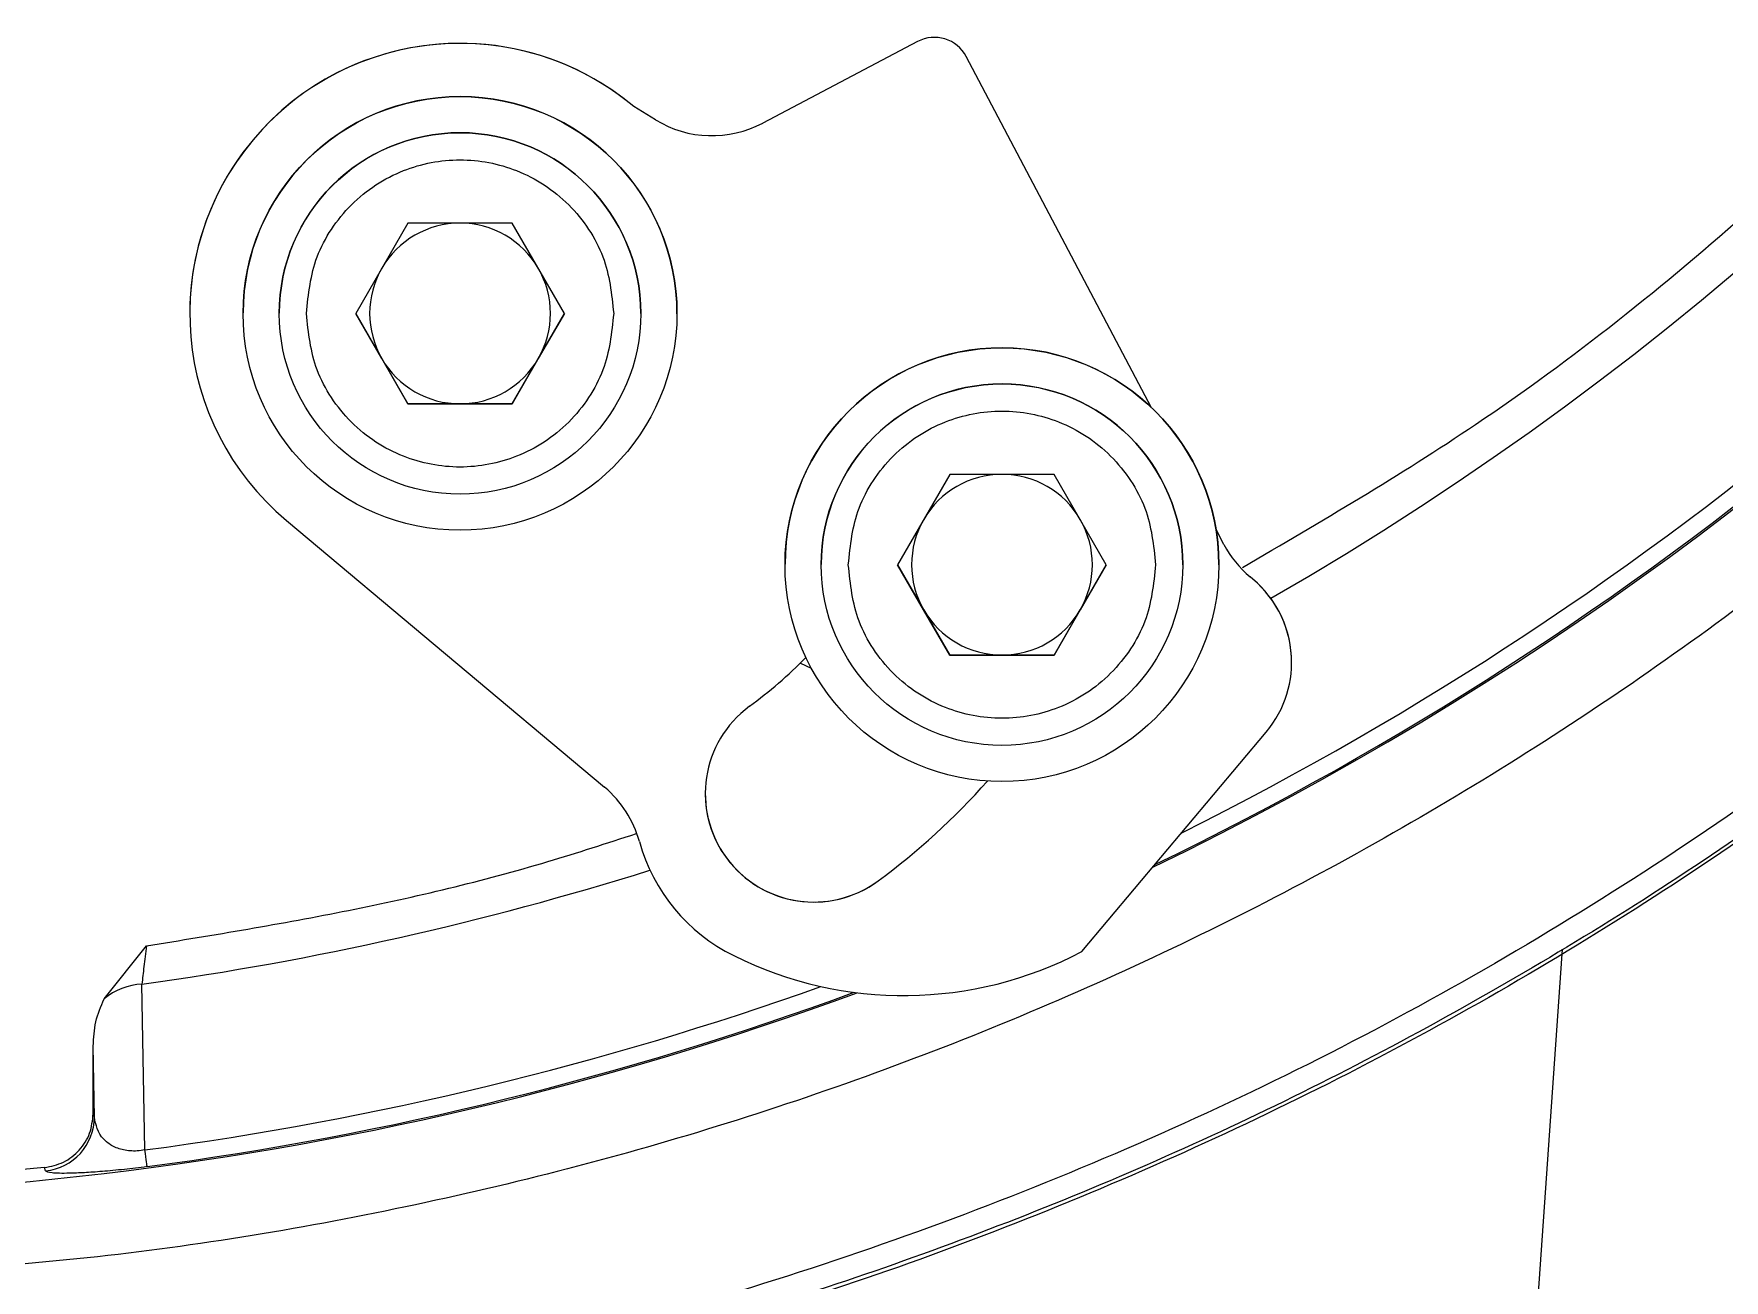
# Model space of a CAD drawing. Header units: millimetres. Extents: x 2251 to 4395, y 932 to 2449.
# Drawn here: x 2885.47 to 2932.22, y 2116.66 to 2151.15 of the extents above; entities that cross this region are included whole.
import ezdxf

# ---------------------------------------------------------------- set-up
doc = ezdxf.new("R2010")
doc.units = ezdxf.units.MM

msp = doc.modelspace()

# ---------------------------------------------------------------- linework, layer by layer
at = {"color": 7, "linetype": 'Continuous', "lineweight": 25}
for p, q in [((2909.909, 2150.932), (2905.63, 2148.673)), ((2909.909, 2150.932), (2905.63, 2148.673)), ((2909.909, 2150.932), (2909.909, 2150.932)), ((2916.388, 2140.799), (2911.26, 2150.515)), ((2911.26, 2150.515), (2911.26, 2150.515)), ((2916.388, 2140.799), (2911.26, 2150.515)), ((2902.063, 2149.134), (2902.063, 2149.135)), ((2902.664, 2148.767), (2902.063, 2149.135)), ((2902.664, 2148.767), (2902.063, 2149.134)), ((2902.664, 2148.767), (2902.664, 2148.767)), ((2905.63, 2148.673), (2905.63, 2148.673)), ((2895.816, 2145.909), (2894.373, 2143.409)), ((2898.703, 2145.909), (2895.816, 2145.909)), ((2900.146, 2143.409), (2898.703, 2145.909)), ((2889.785, 2143.417), (2889.785, 2143.417)), ((2891.259, 2143.415), (2891.259, 2143.415)), ((2892.259, 2143.414), (2892.259, 2143.414)), ((2894.373, 2143.409), (2895.816, 2140.909)), ((2895.094, 2142.159), (2894.373, 2143.409)), ((2898.703, 2140.909), (2900.146, 2143.409)), ((2900.146, 2143.409), (2899.424, 2142.159)), ((2902.259, 2143.404), (2902.259, 2143.404)), ((2903.259, 2143.403), (2903.259, 2143.403)), ((2895.816, 2140.909), (2895.094, 2142.159)), ((2899.424, 2142.159), (2898.703, 2140.909)), ((2895.816, 2140.909), (2898.703, 2140.909)), ((2895.816, 2140.909), (2895.816, 2140.909)), ((2897.259, 2140.909), (2895.816, 2140.909)), ((2898.703, 2140.909), (2897.259, 2140.909)), ((2898.703, 2140.909), (2898.703, 2140.909)), ((2910.804, 2138.957), (2909.361, 2136.457)), ((2913.691, 2138.957), (2910.804, 2138.957)), ((2915.134, 2136.457), (2913.691, 2138.957)), ((2892.455, 2137.684), (2901.257, 2130.298)), ((2918.384, 2137.017), (2918.169, 2137.426)), ((2918.384, 2137.017), (2918.169, 2137.426)), ((2918.384, 2137.017), (2918.384, 2137.017)), ((2906.248, 2136.464), (2906.248, 2136.464)), ((2907.248, 2136.462), (2907.248, 2136.462)), ((2909.361, 2136.457), (2910.804, 2133.957)), ((2910.082, 2135.207), (2909.361, 2136.457)), ((2913.691, 2133.957), (2915.134, 2136.457)), ((2915.134, 2136.457), (2914.413, 2135.207)), ((2917.248, 2136.452), (2917.248, 2136.452)), ((2918.248, 2136.451), (2918.248, 2136.451)), ((2919.187, 2136.054), (2919.109, 2136.119)), ((2919.109, 2136.119), (2919.109, 2136.119)), ((2919.187, 2136.054), (2919.109, 2136.119)), ((2919.187, 2136.054), (2919.187, 2136.054)), ((2910.804, 2133.957), (2910.082, 2135.207)), ((2914.413, 2135.207), (2913.691, 2133.957)), ((2910.804, 2133.957), (2913.691, 2133.957)), ((2910.804, 2133.957), (2910.804, 2133.957)), ((2912.248, 2133.957), (2910.804, 2133.957)), ((2913.691, 2133.957), (2912.248, 2133.957)), ((2913.691, 2133.957), (2913.691, 2133.957)), ((2906.676, 2133.735), (2906.973, 2133.598)), ((2920.259, 2133.752), (2920.259, 2133.752)), ((2914.457, 2125.749), (2919.557, 2131.827)), ((2908.821, 2127.706), (2908.821, 2127.706)), ((2887.414, 2124.443), (2888.588, 2125.909)), ((2926.65, 2110.141), (2927.751, 2125.82)), ((2888.543, 2120.262), (2888.461, 2124.848)), ((2887.146, 2121.171), (2887.114, 2123.136)), ((2887.114, 2121.266), (2887.114, 2123.136)), ((2885.766, 2119.772), (2883.322, 2119.559)), ((2885.797, 2119.681), (2885.766, 2119.772))]:
    msp.add_line(p, q, dxfattribs=at)
at = {"color": 7, "linetype": 'Continuous', "lineweight": 25, "flags": 128}
for points in [[(2887.146, 2121.171), (2887.128, 2121.224), (2887.114, 2121.266)], [(2888.604, 2119.8), (2888.602, 2119.814), (2888.598, 2119.842), (2888.593, 2119.882), (2888.586, 2119.935), (2888.577, 2120), (2888.567, 2120.076), (2888.556, 2120.164), (2888.543, 2120.262)]]:
    msp.add_lwpolyline(points, dxfattribs=at)
at = {"color": 7, "linetype": 'Continuous', "lineweight": 25}
for centre, radius in [((2897.259, 2143.409), 6), ((2897.259, 2143.409), 5), ((2912.248, 2136.457), 6), ((2912.248, 2136.457), 5)]:
    msp.add_circle(centre, radius, dxfattribs=at)
for centre, radius, start, end in [((2876.614, 2210.452), 91.48, 295.79271, 180), ((2876.614, 2210.452), 91.48, 180, 290.22656), ((2876.614, 2210.452), 91.441, 295.84596, 351.20762), ((2876.614, 2210.452), 90.976, 296.50811, 351.20762), ((2876.614, 2210.452), 86.42, 299.88973, 350.7957), ((2897.259, 2143.409), 7.474, 50, 230), ((2897.259, 2143.409), 7.474, 50, 179.9388), ((2910.376, 2150.048), 1, 27.8252, 117.8252), ((2910.376, 2150.048), 1, 27.8252, 117.8252), ((2897.259, 2143.409), 6, 359.9388, 179.8775), ((2904.229, 2151.327), 3, 238.5537, 297.8252), ((2904.229, 2151.327), 3, 238.5537, 297.8252), ((2897.259, 2143.409), 5, 359.9997, 179.9388), ((2897.259, 2143.409), 2.5, 89.9997, 149.9997), ((2897.259, 2143.409), 2.5, 29.9997, 89.9997), ((2897.259, 2143.409), 2.5, 149.9997, 209.9997), ((2897.259, 2143.409), 2.5, 329.9997, 29.9997), ((2912.248, 2136.457), 6, 359.9388, 179.8775), ((2897.259, 2143.409), 2.5, 209.9997, 269.9997), ((2897.259, 2143.409), 2.5, 269.9997, 329.9997), ((2912.248, 2136.457), 5, 359.9997, 179.9388), ((2912.248, 2136.457), 2.5, 89.9997, 149.9997), ((2912.248, 2136.457), 2.5, 29.9997, 89.9997), ((2912.248, 2136.457), 2.5, 149.9997, 209.9997), ((2912.248, 2136.457), 2.5, 329.9997, 29.9997), ((2921.038, 2138.417), 3, 207.8252, 230), ((2921.038, 2138.417), 3, 207.8252, 230), ((2917.259, 2133.755), 3, 320, 50), ((2917.259, 2133.755), 3, 359.9388, 50), ((2912.248, 2136.457), 2.5, 209.9997, 269.9997), ((2912.248, 2136.457), 2.5, 269.9997, 329.9997), ((2897.259, 2143.409), 13.5, 306.3628, 315.1303), ((2907.042, 2130.122), 3, 126.3628, 306.3628), ((2899.329, 2128), 3, 15.3829, 50), ((2907.042, 2130.122), 3, 179.9388, 306.3628), ((2897.259, 2143.409), 19.5, 306.3628, 318.4311), ((2897.259, 2143.409), 19.5, 306.3628, 318.431), ((2907.042, 2130.122), 5, 195.3829, 243.7074), ((2876.614, 2210.452), 86.42, 277.87924, 287.43853), ((2909.535, 2135.118), 10.583, 243.5885, 297.7159), ((2888.545, 2123.079), 1.772, 92.7061, 129.6354), ((2876.614, 2210.452), 90.976, 277.53416, 289.67251), ((2876.614, 2210.452), 91.441, 277.53416, 290.18053), ((2885.646, 2121.174), 1.5, 275.7884, 359.9113)]:
    msp.add_arc(centre, radius, start, end, dxfattribs=at)
for points in [[(2970.355, 2210.453), (2970.268, 2207.385), (2970.094, 2201.25), (2968.69, 2192.136), (2966.465, 2183.198), (2963.357, 2174.522), (2959.419, 2166.193), (2954.682, 2158.29), (2949.193, 2150.889), (2943.005, 2144.062), (2936.178, 2137.874), (2928.777, 2132.385), (2920.874, 2127.648), (2912.545, 2123.71), (2903.869, 2120.602), (2894.931, 2118.377), (2885.817, 2116.973), (2879.682, 2116.799), (2876.614, 2116.712)], [(2974.288, 2199.663), (2973.764, 2196.012), (2972.716, 2188.708), (2969.596, 2178.065), (2965.388, 2167.822), (2960.033, 2158.122), (2953.628, 2149.082), (2946.247, 2140.82), (2937.985, 2133.439), (2928.945, 2127.034), (2919.245, 2121.679), (2909.002, 2117.471), (2898.359, 2114.351), (2891.055, 2113.303), (2887.404, 2112.779)], [(2974.085, 2193.121), (2973.399, 2189.827), (2972.026, 2183.238), (2968.705, 2173.686), (2964.501, 2164.503), (2959.366, 2155.8), (2953.376, 2147.663), (2946.589, 2140.178), (2939.075, 2133.423), (2930.913, 2127.468), (2922.188, 2122.37), (2912.987, 2118.205), (2903.421, 2114.926), (2896.826, 2113.581), (2893.529, 2112.909)], [(2941.368, 2135.704), (2939.072, 2133.817), (2934.479, 2130.042), (2926.978, 2125.197), (2919.107, 2120.997), (2910.878, 2117.549), (2902.384, 2114.797), (2896.556, 2113.621), (2893.642, 2113.033)]]:
    msp.add_open_spline(points, degree=3, dxfattribs=at)
for points, knots in [([(2918.898, 2136.381), (2921.077, 2137.655), (2926.061, 2140.569), (2933.126, 2146.223), (2940.09, 2153.055), (2946.209, 2160.664), (2951.433, 2168.913), (2955.66, 2177.708), (2958.938, 2186.915), (2960.213, 2193.291), (2960.85, 2196.478)], [0, 0, 0, 0, 0.099849, 0.228442, 0.357035, 0.485628, 0.614221, 0.742814, 0.871407, 1, 1, 1, 1]), ([(2893.009, 2143.409), (2893.066, 2143.944), (2893.153, 2144.766), (2893.683, 2145.756), (2894.232, 2146.436), (2894.913, 2146.988), (2895.902, 2147.501), (2897.259, 2147.762), (2898.616, 2147.501), (2899.606, 2146.988), (2900.287, 2146.436), (2900.835, 2145.756), (2901.365, 2144.766), (2901.452, 2143.944), (2901.509, 2143.409)], [0, 0, 0, 0, 0.119728, 0.18418, 0.25, 0.31582, 0.380272, 0.5, 0.619728, 0.68418, 0.75, 0.81582, 0.880272, 1, 1, 1, 1]), ([(2901.509, 2143.409), (2901.452, 2142.874), (2901.365, 2142.052), (2900.835, 2141.062), (2900.287, 2140.382), (2899.606, 2139.83), (2898.616, 2139.317), (2897.259, 2139.056), (2895.902, 2139.317), (2894.913, 2139.83), (2894.232, 2140.382), (2893.683, 2141.062), (2893.153, 2142.052), (2893.066, 2142.874), (2893.009, 2143.409)], [0, 0, 0, 0, 0.119728, 0.18418, 0.25, 0.31582, 0.380272, 0.5, 0.619728, 0.68418, 0.75, 0.81582, 0.880272, 1, 1, 1, 1]), ([(2907.998, 2136.457), (2908.054, 2136.992), (2908.142, 2137.814), (2908.672, 2138.804), (2909.22, 2139.484), (2909.901, 2140.036), (2910.891, 2140.549), (2912.248, 2140.81), (2913.605, 2140.549), (2914.594, 2140.036), (2915.275, 2139.484), (2915.823, 2138.804), (2916.353, 2137.814), (2916.441, 2136.992), (2916.498, 2136.457)], [0, 0, 0, 0, 0.119728, 0.18418, 0.25, 0.31582, 0.380272, 0.5, 0.619728, 0.68418, 0.75, 0.81582, 0.880272, 1, 1, 1, 1]), ([(2916.498, 2136.457), (2916.441, 2135.922), (2916.353, 2135.1), (2915.823, 2134.11), (2915.275, 2133.43), (2914.594, 2132.878), (2913.605, 2132.365), (2912.248, 2132.104), (2910.89, 2132.365), (2909.901, 2132.878), (2909.22, 2133.43), (2908.672, 2134.11), (2908.142, 2135.1), (2908.054, 2135.923), (2907.998, 2136.457)], [0, 0, 0, 0, 0.119728, 0.18418, 0.25, 0.31582, 0.380272, 0.5, 0.619728, 0.68418, 0.75, 0.81582, 0.880272, 1, 1, 1, 1]), ([(2888.588, 2125.909), (2890.455, 2126.214), (2894.188, 2126.824), (2898.709, 2127.9), (2901.321, 2128.752), (2902.135, 2129.017)], [0, 0, 0, 0, 0.4077377, 0.8154754, 1, 1, 1, 1]), ([(2888.588, 2125.909), (2888.562, 2125.712), (2888.511, 2125.321), (2888.478, 2125.005), (2888.461, 2124.848)], [0, 0, 0, 0, 0.502434, 1, 1, 1, 1]), ([(2887.114, 2123.136), (2887.126, 2123.363), (2887.148, 2123.817), (2887.326, 2124.235), (2887.414, 2124.443)], [0, 0, 0, 0, 0.501105, 1, 1, 1, 1]), ([(2885.766, 2119.772), (2885.947, 2119.811), (2886.309, 2119.888), (2886.751, 2120.239), (2887.055, 2120.714), (2887.094, 2121.082), (2887.114, 2121.266)], [0, 0, 0, 0, 0.250514, 0.50007, 0.74999, 1, 1, 1, 1]), ([(2888.543, 2120.262), (2888.472, 2120.251), (2888.33, 2120.229), (2888.126, 2120.233), (2887.945, 2120.26), (2887.779, 2120.308), (2887.685, 2120.352), (2887.638, 2120.378), (2887.632, 2120.382), (2887.608, 2120.395), (2887.519, 2120.45), (2887.241, 2120.688), (2887.188, 2120.957), (2887.146, 2121.171)], [0, 0, 0, 0, 0.058872, 0.118076, 0.181704, 0.251258, 0.33051, 0.330822, 0.333623, 0.341737, 0.373322, 0.501634, 1, 1, 1, 1]), ([(2888.604, 2119.8), (2888.39, 2119.774), (2887.95, 2119.718), (2887.359, 2119.664), (2886.847, 2119.629), (2886.334, 2119.61), (2885.9, 2119.62), (2885.832, 2119.66), (2885.797, 2119.681)], [0, 0, 0, 0, 0.1205845, 0.248868, 0.3727771, 0.5012581, 0.7408272, 1, 1, 1, 1])]:
    msp.add_open_spline(points, degree=3, knots=knots, dxfattribs=at)

doc.saveas('drawing.dxf')
